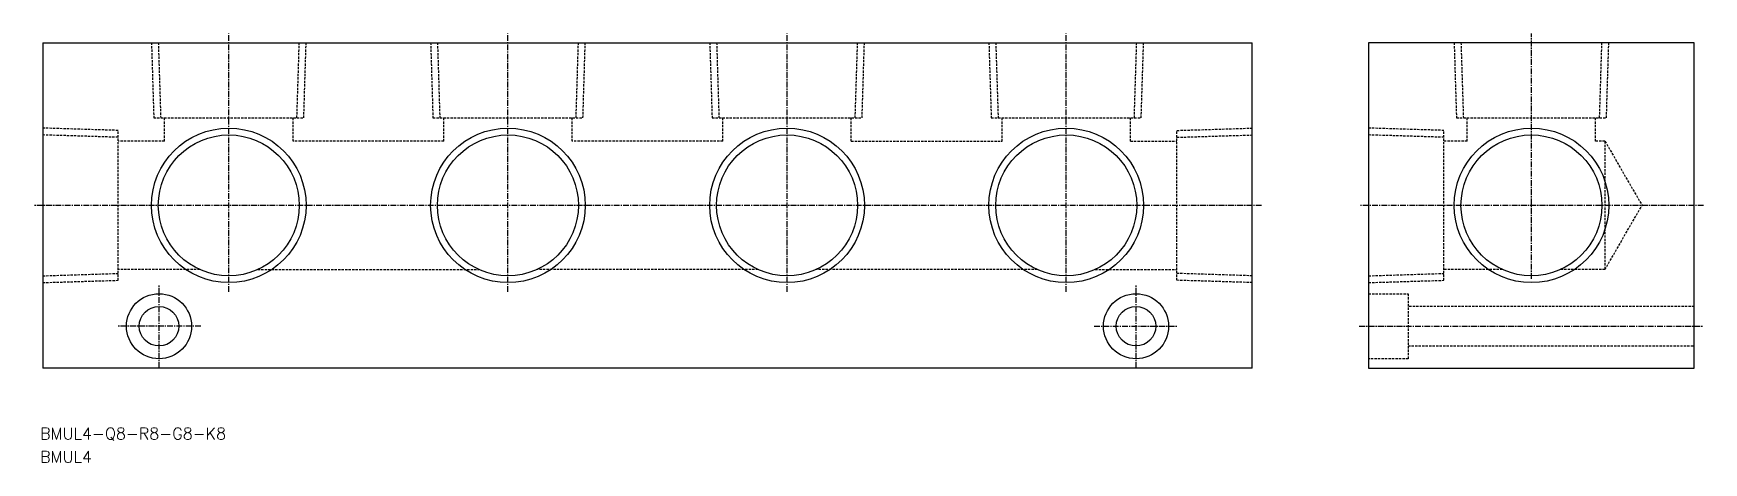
# Model space of a CAD drawing. Extents: x 32 to 391, y 93 to 186.
import ezdxf
from ezdxf.enums import TextEntityAlignment as Align

# ---------------------------------------------------------------- set-up
doc = ezdxf.new("R2010")
doc.units = 0
doc.linetypes.add('CENTER', pattern=[2, 1.25, -0.25, 0.25, -0.25])
doc.linetypes.add('DASHED', pattern=[0.75, 0.5, -0.25])
doc.layers.get('0').update_dxf_attribs({"linetype": 'CONTINUOUS'})
doc.layers.add('CENTER', color=1, linetype='CENTER')
doc.styles.get("Standard").update_dxf_attribs({"font": 'txt.shx', "bigfont": 'extfont.shx'})

msp = doc.modelspace()

# ---------------------------------------------------------------- linework, layer by layer
at = {"color": 7, "linetype": 'CONTINUOUS'}
for p, q in [((34, 183.5), (294, 183.5)), ((34, 183.5), (34, 113.5)), ((294, 113.5), (294, 183.5)), ((294, 113.5), (34, 113.5))]:
    msp.add_line(p, q, dxfattribs=at)
at = {"color": 3, "linetype": 'DASHED'}
for p, q in [((57.38, 183.5), (57.88, 167.3)), ((58.85, 183.5), (59.36, 167.3)), ((88.64, 167.3), (89.15, 183.5)), ((90.12, 167.3), (90.62, 183.5)), ((117.38, 183.5), (117.88, 167.3)), ((118.85, 183.5), (119.36, 167.3)), ((148.64, 167.3), (149.15, 183.5)), ((150.12, 167.3), (150.62, 183.5)), ((177.38, 183.5), (177.88, 167.3)), ((178.85, 183.5), (179.36, 167.3)), ((208.64, 167.3), (209.15, 183.5)), ((210.12, 167.3), (210.62, 183.5)), ((237.38, 183.5), (237.88, 167.3)), ((238.85, 183.5), (239.36, 167.3)), ((268.64, 167.3), (269.15, 183.5)), ((270.12, 167.3), (270.62, 183.5)), ((337.38, 183.5), (337.88, 167.3)), ((338.85, 183.5), (339.36, 167.3)), ((368.64, 167.3), (369.15, 183.5)), ((370.12, 167.3), (370.62, 183.5)), ((57.88, 167.3), (90.12, 167.3)), ((60.2, 162.3), (60.2, 167.3)), ((87.8, 162.3), (87.8, 167.3)), ((117.88, 167.3), (150.12, 167.3)), ((120.2, 162.3), (120.2, 167.3)), ((147.8, 162.3), (147.8, 167.3)), ((177.88, 167.3), (210.12, 167.3)), ((180.2, 162.3), (180.2, 167.3)), ((207.8, 162.3), (207.8, 167.3)), ((237.88, 167.3), (270.12, 167.3)), ((240.2, 162.3), (240.2, 167.3)), ((267.8, 162.3), (267.8, 167.3)), ((337.88, 167.3), (370.12, 167.3)), ((340.2, 162.3), (340.2, 167.3)), ((367.8, 162.3), (367.8, 167.3)), ((50.2, 164.62), (34, 165.12)), ((50.2, 163.14), (34, 163.65)), ((50.2, 132.38), (50.2, 164.62)), ((60.2, 162.3), (50.2, 162.3)), ((120.2, 162.3), (87.8, 162.3)), ((180.2, 162.3), (147.8, 162.3)), ((207.8, 162.3), (240.2, 162.3)), ((267.8, 162.3), (277.8, 162.3)), ((277.8, 164.62), (294, 165.12)), ((277.8, 132.38), (277.8, 164.62)), ((277.8, 163.14), (294, 163.65)), ((335.2, 164.62), (319, 165.12)), ((335.2, 163.14), (319, 163.65)), ((335.2, 132.38), (335.2, 164.62)), ((340.2, 162.3), (335.2, 162.3)), ((369.8, 162.3), (367.8, 162.3)), ((369.8, 162.3), (369.8, 134.7)), ((369.8, 162.3), (377.77, 148.5)), ((369.8, 134.7), (377.77, 148.5)), ((34, 133.35), (50.2, 133.86)), ((67.76, 134.7), (50.2, 134.7)), ((80.24, 134.7), (127.76, 134.7)), ((187.76, 134.7), (140.24, 134.7)), ((247.76, 134.7), (200.24, 134.7)), ((260.24, 134.7), (277.8, 134.7)), ((294, 133.35), (277.8, 133.86)), ((319, 133.35), (335.2, 133.86)), ((347.76, 134.7), (335.2, 134.7)), ((369.8, 134.7), (360.24, 134.7)), ((34, 131.88), (50.2, 132.38)), ((294, 131.88), (277.8, 132.38)), ((318.98, 129.49), (327.5, 129.49)), ((319, 131.88), (335.2, 132.38)), ((327.5, 129.49), (327.5, 115.5)), ((388.98, 126.75), (327.5, 126.75)), ((327.5, 115.5), (318.98, 115.5)), ((327.5, 118.25), (388.98, 118.25))]:
    msp.add_line(p, q, dxfattribs=at)
at = {"color": 7, "linetype": 'CONTINUOUS'}
msp.add_lwpolyline([(319, 113.5), (389, 113.5), (389, 183.5), (319, 183.5)], close=True, dxfattribs=at)
at = {"color": 3, "linetype": 'CONTINUOUS'}
for centre in [(74, 148.5), (134, 148.5), (194, 148.5), (254, 148.5), (354, 148.5)]:
    msp.add_circle(centre, 16.62, dxfattribs=at)
at = {"color": 7, "linetype": 'CONTINUOUS'}
for centre, radius in [((74, 148.5), 15.15), ((134, 148.5), 15.15), ((194, 148.5), 15.15), ((254, 148.5), 15.15), ((354, 148.5), 15.15), ((59, 122.5), 7), ((269, 122.5), 7), ((59, 122.5), 4.25), ((269, 122.5), 4.25)]:
    msp.add_circle(centre, radius, dxfattribs=at)
at = {"layer": 'CENTER', "color": 1, "linetype": 'CENTER'}
for p, q in [((74, 129.88), (74, 185.5)), ((134, 129.88), (134, 185.5)), ((194, 129.88), (194, 185.5)), ((254, 129.88), (254, 185.5)), ((354, 132.7), (354, 185.5)), ((296, 148.5), (32, 148.5)), ((391, 148.5), (317, 148.5)), ((59, 113.5), (59, 131.5)), ((269, 113.5), (269, 131.5)), ((68, 122.5), (50, 122.5)), ((260, 122.5), (278, 122.5)), ((317, 122.5), (391, 122.5))]:
    msp.add_line(p, q, dxfattribs=at)

# ---------------------------------------------------------------- texts
at = {"color": 7, "linetype": 'CONTINUOUS'}
for s, p in [('BMUL4-Q8-R8-G8-K8', (33.45, 99.4)), ('BMUL4', (33.45, 94.4))]:
    msp.add_text(s, height=2.5, dxfattribs=at).set_placement(p, align=Align.MIDDLE_LEFT)

doc.saveas('drawing.dxf')
